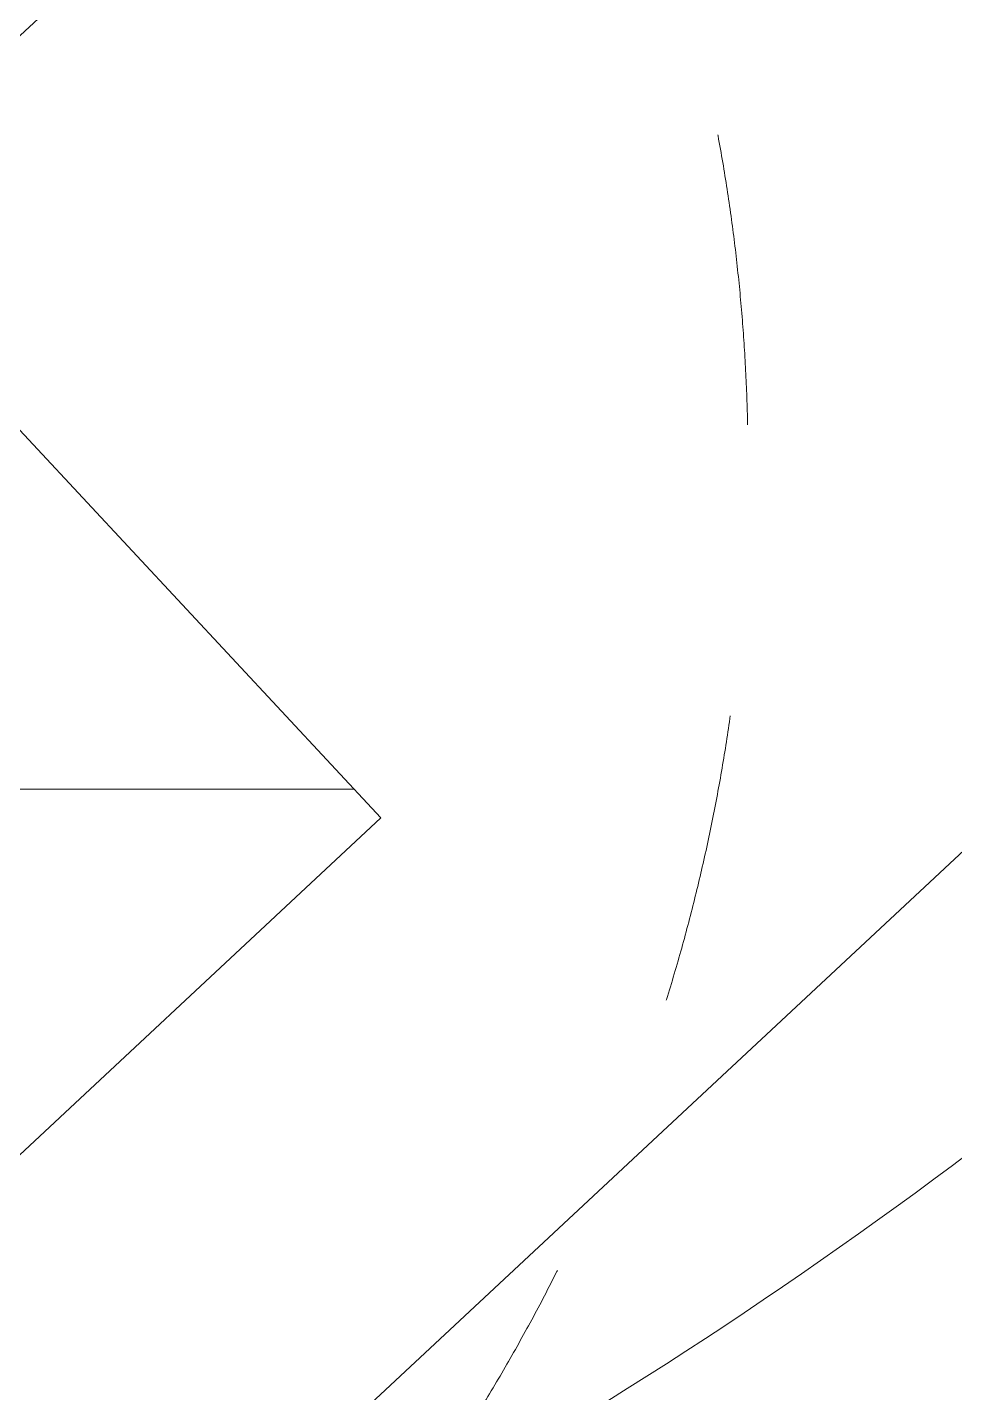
# Model space of a CAD drawing. Header units: millimetres. Extents: x -71377 to 516042, y -145869 to 441446.
# Drawn here: x 170572 to 175340, y 166745 to 173765 of the extents above; entities that cross this region are included whole.
import ezdxf

# ---------------------------------------------------------------- set-up
doc = ezdxf.new("R2010")
doc.units = ezdxf.units.MM
doc.header["$LTSCALE"] = 1000
doc.linetypes.add('_점선_M_', pattern=[3, 1.5, -1.5])
for name, color, linetype, lineweight in [('04', 4, 'Continuous', 5), ('06', 6, 'Continuous', 5), ('09_HID', 9, '_점선_M_', 5), ('A-fnsh', 5, 'Continuous', 5), ('AA_dash_M_', 7, '_점선_M_', 5), ('조경라인_dwg', 8, 'Continuous', 5)]:
    doc.layers.add(name, color=color, linetype=linetype, lineweight=lineweight)

# ---------------------------------------------------------------- blocks, each defined once
blk = doc.blocks.new('조경라인_dwg_A$Caf647c91-7862176-지반층 배치도')
at = {"layer": '04'}
blk.add_line((94997.6, 74283.6), (99099.6, 74283.6), dxfattribs=at)
at = {"layer": '04', "flags": 128}
blk.add_lwpolyline([(97191.7, 76329.6), (99237.7, 74135.6), (97043.6, 72089.6), (94997.6, 74283.6), (97191.7, 76329.6), (97043.6, 72089.6)], dxfattribs=at)
blk = doc.blocks.new('조경라인_dwg-6847807-지반층 배치도')
at = {"layer": '06'}
for radius, end in [(25000, 313.95697), (26800, 309.91542)]:
    blk.add_arc((160348.5, 187929), radius, 278.90904, end, dxfattribs=at)
at = {"layer": '09_HID'}
blk.add_arc((165005.1, 171523.2), 9272.4, 324.14896, 19.15404, dxfattribs=at)
blk.add_blockref('조경라인_dwg_A$Caf647c91-7862176-지반층 배치도', (73152.2, 95564.3))

msp = doc.modelspace()

# ---------------------------------------------------------------- linework, layer by layer
at = {"layer": 'A-fnsh'}
msp.add_line((164247.1, 159145.8), (197362.8, 190026.7), dxfattribs=at)
at = {"layer": 'AA_dash_M_'}
msp.add_line((241648.5, 239769), (100450.4, 108634.1), dxfattribs=at)

# ---------------------------------------------------------------- block references
at = {"layer": '조경라인_dwg', "rotation": 8.537736462515947e-07}
msp.add_blockref('조경라인_dwg-6847807-지반층 배치도', (0, 0), dxfattribs=at)

doc.saveas('drawing.dxf')
